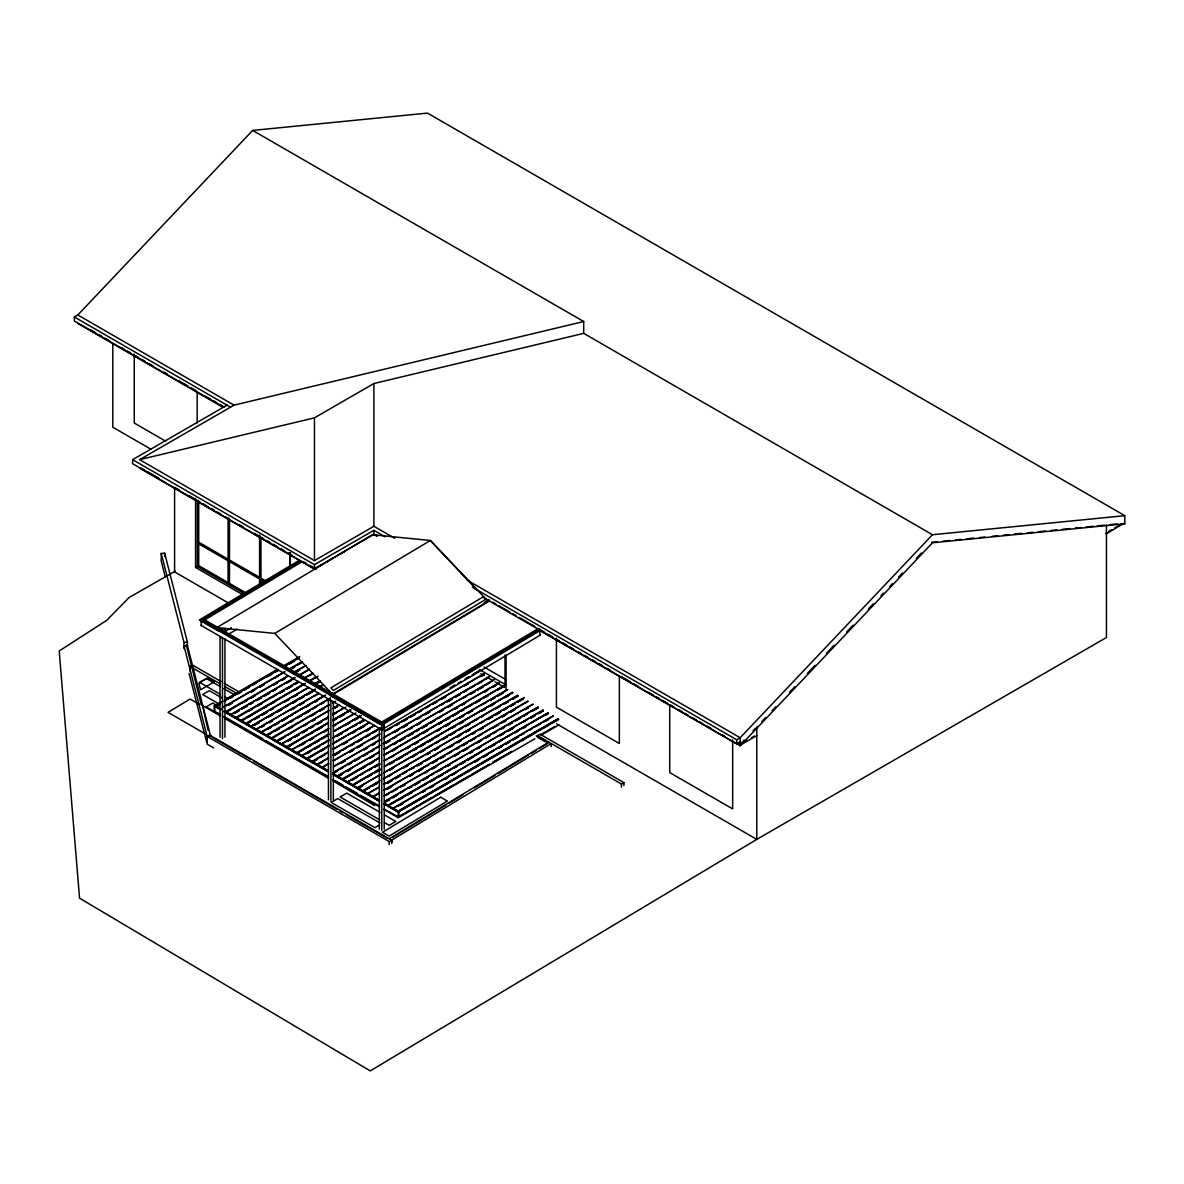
<?xml version="1.0" encoding="UTF-8"?>
<svg xmlns="http://www.w3.org/2000/svg" width="1184" height="1184" viewBox="0 0 1184 1184"><rect width="100%" height="100%" fill="white"/><g stroke="black" fill="none" stroke-linecap="round" stroke-linejoin="round"><path stroke-width="1.5" d="M383.69 729.24L384.208 723.483L382.284 721.766L537.862 628.793M201.413 625.626L200.88 620.475L202.804 618.758L384.208 723.483L384.208 728.323L382.373 727.79M200.88 625.315L382.284 730.054L381.766 724.904L383.69 723.187M223.865 407.355L74.34 321.027L74.34 316.986L77.833 314.974L252.666 130.418L427.498 113.102L1124.8 515.676L1124.8 523.757L932.489 542.805L740.163 745.816L539.845 630.569M1124.8 515.676L932.489 534.724L740.163 737.736L736.67 739.763L474.577 588.448M740.548 743.996L744.292 740.044M753.039 730.809L755.525 728.175M761.845 721.515L765.648 717.489M771.983 710.814L775.786 706.804M789.713 692.092L794.79 686.735M807.458 673.356L815.051 665.334M826.462 653.302L834.054 645.28M846.723 631.901L853.057 625.211M868.272 609.168L873.333 603.825M880.94 595.789L883.471 593.125M889.806 586.435L892.336 583.756M898.671 577.067L902.474 573.056M916.401 558.345L921.478 553.002M548.666 742.205L389.21 838.775L391.667 840.181L391.726 843.215L391.667 840.152L209.627 735.072L207.185 736.478L207.185 744.144L213.579 747.844M392.378 837.502L445.998 805.031M449.15 803.122L463.344 794.523M474.384 787.834L494.882 775.431M498.035 773.507L528.005 755.362M531.157 753.453L535.893 750.597M539.046 748.688L546.934 743.907M391.667 840.181L551.122 743.626L551.182 746.645M539.874 635.334L539.786 629.311L383.675 722.58M299.537 560.165L199.312 619.972L218.759 631.19L223.45 628.393M222.488 630.125L224.945 631.531L231.294 627.742M228.172 634.461L237.111 629.118M274.762 633.41L430.354 540.496L488.37 601.679L332.793 694.594L274.762 633.41L216.776 627.609L372.368 534.694L430.354 540.496L477.093 589.898L472.357 587.146M484.167 602.774L488.903 599.948L489.436 600.85M489.614 600.347L330.277 695.496L381.662 725.17L540.999 630.006L537.891 628.216M383.764 728.604L540.392 635.024M300.248 561.172L203.84 618.773L205.246 619.587L302.157 561.675L302.69 562.578M330.884 692.699L332.808 693.217M315.98 569.667L132.623 463.699L132.623 459.658L227.032 405.15M394.686 538.276L373.892 526.273L314.456 560.594L139.623 459.658L234.032 405.15L583.697 321.53L583.697 333.355L932.489 534.724M139.623 459.658L314.456 417.848L373.892 383.527L583.697 333.355M195.567 498.42L195.567 567.462L197.314 566.455L245.325 594.161M132.623 459.658L314.456 564.635L373.892 530.314L385.081 536.766M377.089 536.204L373.892 534.354L314.456 568.675L314.456 564.635M316.024 568.172L323.839 563.658M326.962 561.852L331.668 559.144M341.051 553.727L344.174 551.922M221.304 701.831L214.245 705.827L220.638 709.527M224.442 700.025L277.308 669.493M283.642 665.837L299.715 656.558M215.429 705.827L220.224 703.059M225.034 700.292L277.84 669.789L225.108 700.41M284.234 666.104L298.649 657.786M215.503 705.945L220.298 703.178M284.308 666.222L298.708 657.904M219.114 704.835L215.843 706.552L220.727 703.133M223.85 701.328L278.329 669.878M283.065 667.14L299.138 657.86M230.258 698.234L233.455 696.384M236.652 694.549L241.521 691.9M244.659 689.932L249.528 687.268M252.651 685.299L255.862 683.464M267.051 676.996L271.92 674.332M275.058 672.364L278.255 670.529M289.458 664.061L294.268 661.279M220.579 709.645L214.171 705.945L214.171 711.436L219.632 713.834M223.88 706.804L284.678 671.698M287.89 669.848L302.29 661.53M223.939 706.922L285.004 671.876M287.949 669.966L302.601 661.723M228.749 704.761L232.123 703.015M251.319 691.93L255.951 689.058M259.074 687.253L264.121 684.53M275.088 678.003L278.358 676.123M289.488 669.7L294.535 666.977M297.48 665.068L300.928 663.292M228.986 704.983L232.197 703.133M251.393 692.048L254.59 690.198M259.4 687.43L264.195 684.663M289.799 669.878L294.594 667.11M225.744 711.584L288.23 675.664M294.55 671.861L305.827 665.512M288.467 675.738L225.996 712.413M294.801 672.083L306.079 665.571M227.343 711.421L230.614 709.542M241.817 703.074L246.612 700.292M251.348 697.568L254.619 695.674M273.815 684.589L277.026 682.739M281.748 680.016L286.617 677.204M243.593 702.245L246.79 700.395M251.6 697.628L254.797 695.778M273.992 684.692L277.204 682.842M281.999 680.075L285.196 678.225M296.4 671.757L299.596 669.907M243.667 702.364L246.864 700.514M251.659 697.746L254.871 695.896M274.066 684.811L277.263 682.961M282.073 680.193L285.27 678.343M296.474 671.876L299.67 670.026M294.831 677.559L230.821 714.514L226.055 711.762M299.626 674.776L309.231 669.241M230.88 714.633L294.89 677.677M298.264 675.931L309.542 669.419M234.092 713.39L238.887 710.622M242.01 708.802L246.894 705.99M250.016 704.184L253.287 702.304M258.023 699.566L261.294 697.687M264.417 695.881L269.286 693.069M272.424 691.249L275.694 689.369M234.254 713.493L239.124 710.844M242.261 708.876L247.13 706.212M250.268 704.243L253.465 702.408M256.662 700.558L261.531 697.909M264.668 695.94L269.538 693.291M272.66 691.308L275.872 689.473M287.076 683.005L291.871 680.223M298.368 681.525L235.882 717.43L231.132 714.692M304.702 677.707L312.768 673.208M298.605 681.584L236.134 718.259M304.939 677.929L313.005 673.267M250.283 709.882L253.554 708.002M256.691 706.197L261.56 703.385M272.69 696.947L275.961 695.067M279.158 693.217L283.968 690.45M287.09 688.644L291.96 685.832M295.097 684.012L298.368 682.132M309.572 675.664L312.768 673.814M287.342 688.703L292.137 685.921M295.334 684.086L298.546 682.236M287.401 688.822L292.211 686.054M304.969 683.405L240.959 720.36L236.193 717.622M308.166 681.555L316.172 676.937M305.028 683.523L241.018 721.086M308.24 681.673L316.232 677.056M241.196 721.189L305.28 683.582M308.417 681.777L318.082 676.197M248.951 716.512L252.222 714.618M271.432 703.533L274.629 701.683M295.364 689.724L298.56 687.874M249.202 716.572L252.473 714.84M263.603 708.254L266.874 706.522M271.61 703.636L274.88 701.905M294.002 690.701L297.273 688.97M241.27 720.538L246.02 723.291L308.506 687.386M314.84 683.568L319.71 680.918M246.272 723.513L308.743 687.445M315.077 683.79L319.946 680.978M247.619 723.128L250.89 721.248M255.626 718.51L258.896 716.631M262.034 714.825L266.903 712.013M270.026 710.193L273.297 708.313M284.5 701.846L289.296 699.078M292.507 697.228L297.302 694.446M316.513 683.36L319.71 681.525M247.87 723.187L251.067 721.352M254.264 719.502L259.074 716.72M262.271 714.884L267.066 712.102M270.278 710.267L273.474 708.417M284.678 701.949L289.473 699.167M294.283 696.399L297.48 694.549M316.676 683.464L319.887 681.614M254.338 719.62L259.148 716.853M262.345 715.003L267.14 712.235M294.342 696.518L297.554 694.668M316.75 683.582L319.946 681.747M315.107 689.266L251.097 726.221L246.346 723.468M251.171 726.34L315.181 689.384M251.334 726.443L315.418 689.443M318.555 687.638L323.424 684.826M254.294 725.141L259.163 722.329M270.292 715.891L273.563 714.011M276.775 712.161L281.57 709.394M284.708 707.588L287.904 705.738M292.7 702.97L295.97 701.076M300.706 698.338L303.977 696.458M307.1 694.653L311.969 691.841M254.545 725.2L259.414 722.551M268.946 716.882L272.216 715.151M276.938 712.265L281.822 709.616M292.951 703.03L296.148 701.18M299.345 699.33L304.214 696.68M307.352 694.712L312.221 692.063M318.644 693.232L256.158 729.152L251.408 726.399M256.41 729.374L318.896 693.291M264.417 725.348L261.205 727.198L264.476 725.481M268.96 722.521L272.409 720.73M291.442 709.542L296.178 706.818M299.374 704.968L304.421 702.26M315.373 695.733L318.644 693.839M269.286 722.699L272.483 720.849M291.678 709.764L294.89 707.914M299.685 705.146L304.48 702.378M323.646 696.044L261.235 732.067L256.484 729.329M261.309 732.186L325.319 695.23M261.486 732.289L325.556 695.304M267.643 729.137L270.914 727.257M282.103 720.79L286.913 718.022M290.11 716.172L293.306 714.322M314.041 702.349L317.312 700.469M267.88 729.211L271.077 727.361M274.288 725.511L279.158 722.862M282.28 720.893L287.09 718.111M306.286 707.026L309.557 705.309M314.293 702.408L317.564 700.691M330.321 698.042L266.311 734.998L261.546 732.26M330.38 698.16L266.548 735.826L271.18 732.955M274.303 731.15L279.35 728.441M282.31 726.532L285.507 724.682M290.317 721.914L293.75 720.124L290.628 722.092M296.784 718.17L301.757 715.506L297.021 718.392M304.717 713.597L309.764 710.888M312.709 708.979L316.158 707.188M320.79 704.317L323.987 702.467M327.184 700.617L330.38 698.767M266.622 735.945L269.819 734.095M274.629 731.327L279.424 728.56M305.028 713.774L309.823 711.007M266.622 735.175L271.373 737.928L329.048 704.791M329.3 704.85L271.624 738.757M332.497 703L335.694 701.15M289.044 728.486L293.78 725.762M312.976 714.677L316.246 712.783M319.384 710.977L324.253 708.165M289.222 728.589L292.418 726.739M311.629 715.654L314.826 713.804M319.621 711.036L324.431 708.269M289.296 728.708L292.492 726.858M311.703 715.772L314.9 713.937M319.695 711.155L324.505 708.387M334.051 707.588L338.861 704.82M332.526 708.639L339.172 704.998M279.646 739.778L284.515 736.966M287.712 735.116L290.924 733.266M311.658 721.293L314.929 719.413M334.125 708.313L337.322 706.478M279.898 739.837L284.767 737.188M303.888 725.97L307.159 724.253M311.895 721.352L315.166 719.635M334.302 708.417L337.573 706.7M327.998 717.104L281.511 743.774L276.686 741.687M332.719 714.218L343.996 707.869M281.762 743.996L328.234 717.164M332.97 714.44L345.846 707.011M287.919 740.858L291.19 738.964M294.387 737.114L299.182 734.346M302.32 732.541L307.189 729.729M310.326 727.923L313.597 726.029M318.392 723.261L321.589 721.411M324.786 719.561L327.998 717.711M332.719 714.988L335.99 713.094M288.156 740.918L291.368 739.068M294.564 737.218L299.36 734.45M302.571 732.6L307.366 729.832M310.563 727.982L313.76 726.132M316.972 724.282L321.767 721.515M324.964 719.665L328.175 717.815M288.23 741.036L291.427 739.186M294.638 737.336L299.434 734.568M302.63 732.718L307.44 729.951M317.031 724.401L321.841 721.633M328.19 722.684L286.587 746.704L281.836 743.966M333 719.916L350.597 709.749M328.264 722.802L286.661 747.43L291.456 744.662M333.059 720.035L350.671 709.867M328.501 722.862L286.824 747.533L290.095 745.802M333.237 720.138L349.31 710.859M310.593 733.621L313.864 731.727M316.986 729.921L321.856 727.109M333 720.686L336.271 718.792M339.468 716.942L344.263 714.174M347.4 712.368L350.671 710.474M309.231 734.598L312.502 732.881M317.238 729.98L322.107 727.331M333.237 720.745L336.434 718.895M339.645 717.045L344.514 714.396M328.53 728.5L291.664 749.635L286.898 746.897M333.266 725.614L354.134 713.73M328.782 728.574L291.9 749.857L296.725 752.565L328.738 734.08M333.503 725.836L355.91 712.901M299.73 745.742L304.525 742.975M309.261 740.237L312.532 738.357M333.266 726.384L336.463 724.534M312.709 738.446L309.498 740.296L312.768 738.579M327.11 730.143L323.913 731.978L327.184 730.262M333.533 731.312L360.735 715.61M328.797 734.198L296.799 753.29M333.607 731.431L360.809 715.728M329.048 734.272L296.977 753.394M333.77 731.534L361.046 715.787M299.922 751.485L303.193 749.59M307.929 746.867L311.2 744.973M315.995 742.205L319.206 740.355M322.329 738.55L327.198 735.738M344.81 725.57L349.606 722.802M354.342 720.064L357.612 718.185M308.166 746.926L311.377 745.076M314.574 743.226L319.443 740.577M322.581 738.609L327.376 735.841M346.572 724.756L349.842 723.024M354.578 720.124L357.849 718.407M329.078 739.911L301.802 755.496L297.036 752.743M333.799 737.01L364.272 719.576M329.315 739.97L302.038 755.718L306.937 759.136M332.512 738.12L364.524 719.635M306.671 753.438L311.466 750.671M314.604 748.865L319.65 746.157M322.596 744.248L325.807 742.398M337.07 735.886L342.043 733.222M345.003 731.312L348.274 729.418M353.01 726.695L356.443 724.904M359.655 723.054L364.45 720.286M306.908 753.66L310.119 751.825M314.914 749.043L319.71 746.275M337.322 736.108L342.117 733.34M359.714 723.172L364.524 720.405M334.066 742.708L369.275 722.388L332.541 743.759M307.115 759.24L327.983 746.586M332.719 743.863L369.586 722.566M351.737 733.281L356.547 730.498M359.67 728.693L364.539 725.881M321.515 750.922L324.786 749.206M351.914 733.37L355.185 731.653M359.921 728.752L364.79 726.103M327.938 752.106L311.94 761.342L307.189 758.604M332.734 749.339L374.351 725.318M328.249 752.284L312.176 762.17M332.808 749.457L374.662 725.496M312.014 762.067L316.986 759.403M319.932 757.494L324.978 754.785M342.413 744.514L347.386 741.85M366.596 730.765L369.793 728.915M312.25 762.289L317.046 759.521M344.263 743.818L347.46 741.968M366.655 730.883L369.867 729.033M328.279 757.923L317.001 764.272L312.25 761.519M333.015 755.037L381.085 727.435M465.904 678.476L469.101 676.626M472.298 674.776L478.706 671.076M317.253 765.101L328.53 757.982M333.252 755.259L381.337 727.494M450.068 687.815L454.937 685.003M458.075 683.198L461.346 681.303M464.468 679.498L469.338 676.686M472.475 674.88L478.943 671.136M320.213 763.192L323.41 761.342M334.613 754.874L339.482 752.062M342.605 750.256L345.876 748.362M350.612 745.639L353.883 743.744M358.619 741.021L361.89 739.127M365.012 737.321L369.882 734.509M373.019 732.704L376.29 730.809M350.864 745.698L354.06 743.848M357.257 741.998L362.052 739.23L357.331 742.116M365.264 737.38L370.059 734.613M373.256 732.763L376.468 730.913M379.324 829.17L379.324 728.944L381.766 730.35L384.208 728.944L384.208 829.17M328.471 763.502L322.078 767.202L317.327 764.45M333.281 760.735L379.679 733.932M384.489 731.164L483.708 673.888M328.797 763.68L322.152 767.928M333.355 760.853L380.005 734.124M384.563 731.283L484.019 674.066M349.354 752.225L354.149 749.442M357.287 747.637L362.156 744.825M373.286 738.402L376.556 736.507M387.686 730.084L390.883 728.234M395.693 725.466L398.964 723.572M403.685 720.849L406.956 718.954M410.093 717.149L414.962 714.337M418.085 712.531L421.356 710.637M426.166 707.869L429.363 706.019M432.56 704.169L437.37 701.402M440.492 699.596L445.362 696.784M464.572 685.699L467.769 683.849M480.497 676.493L483.768 674.614M349.532 752.314L352.802 750.597M357.524 747.696L362.393 745.047M371.924 739.378L375.195 737.662M395.93 725.526L399.2 723.794M402.338 721.826L407.207 719.176M410.33 717.208L415.199 714.559M418.337 712.59L421.534 710.74M432.737 704.273L437.532 701.505M442.342 698.738L445.613 697.006M464.75 685.802L468.02 684.071M480.748 676.567L484.019 674.836M333.548 766.433L380.02 739.763M384.756 736.862L488.844 676.937M333.799 766.655L380.271 739.822M383.468 737.972L489.081 676.996M339.956 763.502L344.825 760.69M371.954 745.017L375.224 743.138M394.435 732.052L399.156 729.314M402.353 727.464L407.222 724.652M418.366 718.229L421.637 716.35M424.834 714.5L429.629 711.717M440.759 705.294L444.03 703.414M448.766 700.676L452.036 698.782M455.174 696.976L460.043 694.164M463.166 692.359L466.437 690.479M471.173 687.741L474.444 685.847M485.573 679.424L488.844 677.544M341.791 762.644L344.988 760.794M364.198 749.709L367.395 747.859M372.205 745.091L375.402 743.241M397.809 730.306L394.598 732.156L397.868 730.424M402.604 727.524L407.4 724.756M420.202 717.371L417.005 719.221L420.276 717.489M425.012 714.588L429.807 711.821M447.404 701.668L452.214 698.886M463.418 692.418L466.614 690.568M477.818 684.1L482.613 681.333M341.865 762.762L345.062 760.912M364.272 749.827L367.469 747.977M372.264 745.21L375.476 743.36M402.678 727.657L407.474 724.874M425.071 714.722L429.881 711.939M447.478 701.786L452.288 699.004M333.814 772.131L380.227 745.343M383.424 743.493L493.846 679.734M378.939 746.438L332.526 773.241L337.292 775.979L378.969 752.077M383.498 743.611L494.157 679.927M333.814 772.9L337.085 771.006M340.222 769.2L343.493 767.306M348.214 764.583L351.485 762.688M354.697 760.838L359.492 758.071M362.615 756.265L367.499 753.453M370.622 751.648L373.892 749.753M385.096 743.286L389.891 740.518M393.103 738.668L396.3 736.818M417.034 724.86L420.305 722.965M439.501 711.88L442.698 710.03M447.434 707.307L452.303 704.495M463.432 698.057L466.644 696.207M469.915 694.327L474.71 691.56M477.833 689.739L482.717 686.927M485.84 685.122L489.11 683.242M334.066 772.96L337.262 771.11M348.466 764.642L351.663 762.792M354.86 760.942L359.744 758.293M362.866 756.324L367.662 753.557M370.873 751.707L374.07 749.857M385.274 743.389L390.143 740.74M409.279 729.536L412.55 727.805M417.271 724.919L420.542 723.187M439.678 711.984L442.949 710.252M447.685 707.366L452.48 704.584M470.078 694.431L474.947 691.782M478.084 689.813L482.954 687.149M383.69 749.191L498.982 682.783M337.529 776.201L379.206 752.136M383.942 749.413L499.234 682.842M346.882 771.198L351.766 768.386M370.888 757.346L374.159 755.451L369.541 758.322M385.288 749.028L388.5 747.178M393.295 744.41L396.566 742.516M399.763 740.681L404.573 737.898M407.696 736.093L412.565 733.281M415.702 731.475L418.973 729.581M423.768 726.813L426.965 724.963M430.177 723.128L434.972 720.346M438.11 718.54L441.38 716.66M462.1 704.687L465.371 702.793L462.352 704.746M492.514 687.134L497.384 684.322M339.127 775.89L342.339 774.04M347.134 771.258L350.331 769.422M393.547 744.47L396.744 742.62M399.94 740.77L404.736 738.002M407.947 736.152L412.742 733.384M415.939 731.534L419.151 729.684M422.348 727.834L427.143 725.067M430.34 723.217L435.15 720.449M454.345 709.364L457.557 707.514M484.759 691.811L487.956 689.961L484.818 691.93M339.201 776.008L342.398 774.158M347.208 771.391L350.405 769.541M369.6 758.456L372.812 756.606M393.606 744.588L396.818 742.738M400.014 740.903L404.81 738.12M408.006 736.27L412.816 733.503M422.422 727.968L427.217 725.185M454.419 709.482L457.616 707.632M462.426 704.865L465.623 703.015M379.161 757.656L342.354 778.909L337.603 776.156M383.971 754.889L505.583 684.663M379.235 757.775L342.428 779.634M384.03 755.007L505.657 684.796M379.472 757.834L342.605 779.738M384.208 755.111L504.295 685.773M361.623 768.549L364.835 766.699M369.556 763.961L372.827 762.082M392.037 750.996L396.832 748.229M415.969 737.173L419.24 735.294M422.362 733.473L427.246 730.661M438.376 724.238L441.647 722.358M444.844 720.508L449.639 717.726M452.776 715.92L457.646 713.108M460.768 711.303L464.039 709.423M468.775 706.685L472.046 704.806M475.243 702.956L480.053 700.173M483.176 698.368L488.045 695.556M361.801 768.653L365.072 766.921M369.808 764.035L373.078 762.304M392.215 751.1L395.486 749.368M414.607 738.165L417.878 736.433M422.614 733.547L427.483 730.883M438.613 724.297L441.824 722.447M445.021 720.612L449.89 717.948M453.013 715.98L457.897 713.33M461.02 711.362L464.217 709.512M475.42 703.044L480.23 700.277M485.026 697.509L488.296 695.778M497.828 690.124L502.623 687.342M379.502 763.473L347.43 781.84L342.679 779.087M384.238 760.587L507.522 689.562M347.667 782.062L379.753 763.532M384.474 760.809L507.773 689.621M352.299 779.782L357.272 777.118M360.232 775.209L363.68 773.418M368.224 770.592L371.672 768.801M374.884 766.951L379.679 764.183M390.705 757.612L393.902 755.762M405.106 749.294L410.078 746.63L406.956 748.599M414.637 743.804L418.085 742.013M437.118 730.824L440.492 729.078M445.036 726.251L450.083 723.528M459.688 717.992L464.32 715.121M467.443 713.316L472.49 710.592M483.442 704.066L486.713 702.186M490.087 700.44L494.897 697.657M497.857 695.763L502.889 693.04M352.536 780.004L357.346 777.237M374.943 767.084L379.753 764.302M414.948 743.981L418.159 742.131M437.355 731.046L440.552 729.196M445.362 726.428L448.558 724.578M459.762 718.111L462.959 716.261M467.754 713.493L472.564 710.726M490.161 700.558L494.971 697.79M498.168 695.94L502.963 693.173M379.709 769.052L352.492 784.755L347.741 782.017M384.504 766.285L512.524 692.374M379.768 769.171L352.566 785.495M384.578 766.403L512.598 692.492M352.743 785.584L380.02 769.23M384.741 766.507L512.835 692.551M366.966 777.178L371.776 774.395M374.899 772.59L379.768 769.778M390.898 763.354L394.168 761.46M397.38 759.625L402.175 756.842M405.313 755.037L408.584 753.157M413.305 750.419L416.576 748.54M421.386 745.757L424.582 743.907M427.705 742.102L432.574 739.29M435.712 737.484L438.983 735.604M459.718 723.631L462.988 721.737M482.184 710.652L485.381 708.802M490.117 706.078L494.986 703.266M506.116 696.828L509.327 694.993M367.144 777.281L371.939 774.499M375.15 772.649L380.02 770M389.551 764.346L394.42 761.682M397.543 759.714L402.427 757.064M413.556 750.478L416.753 748.628M419.95 746.778L424.819 744.129M427.957 742.161L432.752 739.393M451.962 728.308L455.233 726.576M459.954 723.69L463.225 721.959M482.362 710.755L485.632 709.024M490.368 706.138L493.639 704.406M504.769 697.82L508.04 696.088M352.817 784.948L357.568 787.686L379.975 774.75M384.77 771.983L517.586 695.304M357.642 787.804L380.212 774.972M383.424 773.122L517.911 695.482M359.24 787.493L362.615 785.747M389.566 769.985L394.45 767.173M412.047 757.005L416.842 754.238M419.98 752.417L425.026 749.709M427.972 747.8L431.183 745.95M435.978 743.182L439.427 741.391M442.446 739.452L447.434 736.774L442.698 739.674M450.379 734.864L455.426 732.156L450.69 735.057M458.386 730.247L461.834 728.471M472.86 721.9L477.833 719.221M480.793 717.312L484.064 715.432M495.43 709.068L500.24 706.286M503.259 704.347L508.232 701.668M512.79 698.841L517.837 696.133M359.477 787.715L362.689 785.865M389.891 770.162L393.088 768.312M412.284 757.227L415.495 755.377M420.29 752.61L425.086 749.827M505.109 703.636L508.306 701.786M513.101 699.019L517.911 696.251M380.242 780.448L362.644 790.616L357.879 787.863M383.438 778.598L522.736 698.353M362.881 791.445L378.954 781.558M383.69 778.82L524.512 697.524M365.841 789.536L369.112 787.641M372.309 785.806L377.104 783.024M388.308 776.556L391.519 774.706M402.708 768.238L407.518 765.471M434.646 749.812L439.456 747.03M458.652 735.945L461.923 734.065M465.06 732.26L469.93 729.448M481.059 723.01L484.33 721.13M487.527 719.28L492.322 716.512M495.46 714.707L500.329 711.895M503.466 710.074L506.737 708.195M511.458 705.457L514.729 703.577M517.926 701.727L522.736 698.96M366.078 789.595L369.29 787.745M372.486 785.895L377.282 783.127M404.484 767.424L407.696 765.574M426.891 754.489L430.088 752.639M434.898 749.872L438.095 748.022M457.29 736.936L460.502 735.086M465.297 732.319L470.092 729.536M487.704 719.384L492.5 716.601M495.696 714.766L500.506 711.984M503.703 710.148L506.9 708.298M510.112 706.448L514.907 703.681M372.56 786.028L377.356 783.246M404.558 767.543L407.755 765.693M426.965 754.608L430.162 752.758M434.957 749.99L438.169 748.14M457.364 737.055L460.561 735.205M465.371 732.437L470.166 729.67M487.778 719.502L492.574 716.734M495.77 714.884L500.58 712.117M510.171 706.567L514.981 703.799M378.91 787.079L367.706 793.546L362.955 790.794M383.705 784.311L527.738 701.15M367.78 793.665L379.22 787.256M383.779 784.43L528.049 701.342M387.153 783.29L391.963 780.508M394.908 778.598L399.955 775.89M402.915 773.981L406.186 772.101M410.922 769.363L414.356 767.572M417.567 765.737L422.362 762.955M425.322 761.046L430.369 758.337M433.314 756.428L436.585 754.548M447.789 748.081L452.762 745.402M457.32 742.575L460.768 740.784M471.972 734.317L475.169 732.467M479.801 729.596L483.176 727.849M502.371 716.764L506.93 713.937M510.126 712.087L515.173 709.379M387.227 783.408L392.022 780.641M395.234 778.791L400.029 776.008M417.626 765.856L422.436 763.073M449.639 747.37L452.836 745.52M457.631 742.753L460.842 740.903M472.046 734.435L475.243 732.585M480.038 729.818L483.235 727.968M502.445 716.882L505.642 715.032M510.452 712.265L515.247 709.497M379.25 792.895L372.782 796.477L368.017 793.724M383.986 790.009L532.874 704.199M379.487 792.954L373.019 797.291M384.223 790.231L533.111 704.258M387.183 788.929L392.052 786.117M409.649 775.949L414.459 773.182M417.582 771.361L422.451 768.549M425.589 766.744L428.786 764.908M433.581 762.126L436.852 760.246M440.063 758.396L444.858 755.629M447.996 753.808L451.267 751.929M455.988 749.191L459.259 747.311M463.995 744.573L467.266 742.694M470.388 740.873L475.258 738.061M478.395 736.256L481.666 734.376M492.87 727.908L497.665 725.141M500.862 723.291L505.672 720.508M524.867 709.423L528.079 707.573M387.42 788.988L390.631 787.138M409.827 776.053L413.024 774.203M417.834 771.435L422.629 768.653M432.234 763.118L437.029 760.335M440.226 758.5L445.036 755.718M456.24 749.25L459.436 747.415M462.633 745.565L467.443 742.782M470.64 740.947L475.435 738.165M493.047 728.012L497.842 725.23M502.638 722.462L505.849 720.612M525.045 709.527L528.242 707.677M387.494 789.106L390.69 787.256M409.901 776.171L413.098 774.321M417.893 771.554L422.703 768.771M432.308 763.236L437.103 760.468M440.3 758.618L445.11 755.851M462.707 745.683L467.502 742.916M502.712 722.58L505.908 720.73M525.119 709.645L528.316 707.795M384.252 795.707L537.876 707.011M384.326 795.826L538.187 707.188M385.925 795.5L389.122 793.65M400.325 787.197L405.12 784.415M432.264 768.756L437.059 765.974M454.73 755.777L459.525 753.009M462.663 751.204L467.532 748.392M478.662 741.954L481.932 740.074M485.129 738.224L489.939 735.456M493.062 733.651L496.274 731.801M501.069 729.018L504.34 727.139M509.076 724.401L512.332 722.521M515.469 720.716L520.338 717.904M523.476 716.083L526.747 714.204M531.542 711.436L537.936 707.736M392.496 791.904L397.291 789.136M402.101 786.368L405.372 784.637M424.494 773.433L427.764 771.702M432.5 768.816L435.771 767.084M454.908 755.88L458.178 754.149M462.9 751.263L467.784 748.614M477.315 742.945L480.586 741.214M485.307 738.328L490.176 735.678M501.306 729.092L504.576 727.361M507.714 725.392L512.583 722.743M515.721 720.775L520.59 718.126M523.713 716.157L526.91 714.307M533.318 710.607L538.187 707.958M384.519 801.405L543.012 710.06M384.77 801.627L543.264 710.119M386.117 801.242L389.388 799.363M392.526 797.542L397.395 794.73M400.518 792.925L403.788 791.045M408.524 788.307L411.795 786.428M414.992 784.578L419.787 781.795M422.925 779.99L427.794 777.178M430.932 775.372L434.202 773.492M445.391 767.025L450.201 764.242M477.33 748.584L480.6 746.69M499.811 735.604L504.532 732.881M507.744 731.031L512.613 728.219M523.742 721.796L527.013 719.902M530.21 718.052L535.005 715.284M538.143 713.478L543.012 710.666M384.77 802.234L389.566 799.452M392.762 797.616L397.572 794.834M408.761 788.366L411.973 786.516M415.17 784.681L419.965 781.899L415.244 784.8M423.176 780.049L427.972 777.281M437.577 771.746L442.372 768.964M447.167 766.196L450.379 764.346M469.574 753.261L472.771 751.411L469.648 753.379M512.79 728.323L507.98 731.09L512.85 728.441M530.388 718.155L535.183 715.388M538.38 713.538L543.19 710.77M384.83 802.352L389.64 799.585M392.836 797.735L397.632 794.952M424.834 779.25L428.046 777.4M447.241 766.314L450.438 764.464M530.462 718.274L535.257 715.506M538.454 713.656L543.264 710.888M548.014 712.857L387.982 805.253L384.815 803.418M548.088 712.99L388.056 805.978M548.325 713.049L388.234 805.475L393.31 809.012M407.266 794.893L412.062 792.126M423.191 785.688L426.388 783.852M431.198 781.07L434.469 779.19M437.592 777.385L442.461 774.573M445.598 772.752L448.869 770.873M453.605 768.135L456.876 766.255M460.073 764.405L464.868 761.638M468.006 759.817L472.875 757.005M475.998 755.2L479.268 753.32M490.472 746.852L495.282 744.085M498.479 742.235L501.676 740.385M522.41 728.412L525.681 726.517M399.437 799.614L402.708 797.883M407.429 794.997L412.239 792.214M429.836 782.062L434.706 779.412M437.843 777.444L442.712 774.795M453.842 768.194L457.039 766.359M460.25 764.509L465.12 761.86M468.242 759.891L473.052 757.109M490.65 746.956L495.519 744.307M514.655 733.088L517.926 731.372M522.647 728.471L525.918 726.739M545.054 715.536L548.325 713.819M393.058 808.184L553.15 715.906M553.402 715.965L393.31 808.406L398.135 811.099L558.152 718.718M397.928 806.141L402.9 803.462M421.933 792.274L425.308 790.527M429.866 787.7L434.735 784.888M444.518 779.442L447.715 777.592M452.332 774.721L457.142 771.953M474.917 761.889L479.712 759.122M482.672 757.212L487.719 754.504M490.679 752.595L493.876 750.745M498.671 747.962L502.12 746.186M505.316 744.336L510.126 741.569M513.072 739.66L518.118 736.936M521.078 735.042L524.527 733.251M529.144 730.38L532.356 728.53M535.553 726.68L540.526 724.016M543.486 722.107L548.532 719.384L545.395 721.352M399.778 805.431L402.974 803.581M422.185 792.496L425.382 790.646M430.177 787.878L433.374 786.028M444.577 779.56L447.789 777.71M452.584 774.943L455.781 773.093M474.991 762.008L478.188 760.158M482.983 757.39L487.793 754.622M498.997 748.155L502.194 746.305M505.39 744.455L510.186 741.687M513.397 739.837L518.192 737.07M558.226 718.836L398.194 811.839M398.194 811.425L558.286 718.999M398.135 811.869L401.406 809.989M406.127 807.251L409.398 805.372M412.594 803.522L417.404 800.739M420.527 798.934L423.798 797.054M428.534 794.316L431.805 792.436M442.934 785.998L447.804 783.186M467.014 772.101L470.211 770.251M474.947 767.528L478.218 765.634M497.413 754.548L502.208 751.781M505.346 749.975L510.215 747.163M521.345 740.74L524.616 738.846M527.812 736.996L532.622 734.228M543.752 727.805L547.023 725.91M551.759 723.187L558.226 719.443M558.818 719.31L398.268 812.076L383.868 803.758L398.194 812.194L398.194 817.685M378.85 825.366L374.869 827.66L331.12 802.412L337.766 798.578L379.946 822.924M398.194 816.916L403.004 814.148M406.201 812.298L409.398 810.448M412.594 808.598L417.404 805.83M420.601 803.98L431.805 797.513M435.002 795.678L454.212 784.578M457.409 782.742L468.612 776.275M471.809 774.425L489.406 764.257M492.618 762.407L511.814 751.322M540.614 734.687L555.03 726.384M398.268 817.034L489.48 764.376M492.677 762.526L510.289 752.373M534.887 738.772L398.268 817.73L383.794 809.368M541.221 735.116L558.892 724.919M207.156 736.463L210.589 736.167L187.501 645.931L184.082 646.227L207.156 736.463L389.21 841.572L391.667 840.152M623.909 782.624L539.993 734.169L537.536 735.59L621.452 784.045L623.909 782.624L623.909 785.688M484.167 598.024L736.67 743.804L740.163 741.776M742.309 742.96L746.852 740.355M751.381 737.736L754.4 735.989M1108.594 531.498L1111.613 529.751M1114.632 528.005L1122.18 523.654M740.888 744.795L756.783 735.619M175.232 571.162L129.13 597.476L106.752 620.327L59.2 650.978L79.55 898.168L370.237 1070.898L756.783 839.382L1106.448 637.51L1106.448 524.986M931.616 542.302L937.136 541.754M942.656 541.206L950.012 540.481M955.532 539.934L961.053 539.386M966.573 538.838L973.944 538.098M979.464 537.566L984.984 537.018M992.34 536.278L997.86 535.73M1003.381 535.183L1008.901 534.635M1014.422 534.102L1021.792 533.362M1027.312 532.815L1032.833 532.267M1038.353 531.72L1045.709 530.994M1051.229 530.447L1056.75 529.899M1062.27 529.352L1069.64 528.626M1075.161 528.079L1080.681 527.531M1086.202 526.984L1093.557 526.258M1097.242 525.888L1104.598 525.163M1109.941 524.63L1116.926 523.935M165.331 577.156L161.231 561.142L161.231 553.461L164.65 553.18L187.412 642.142L187.412 646.745M161.231 553.461L183.979 642.438L187.412 642.142M374.943 535.36L377.4 535.597M1124.8 523.757L1123.927 523.254L1106.448 533.747L1105.575 533.244M252.666 130.418L583.697 321.53M77.833 314.974L234.032 405.15M74.34 316.986L230.54 407.178M90.739 329.892L95.519 332.66M98.716 334.495L101.898 336.33M105.08 338.18L109.875 340.933M121.02 347.371L124.216 349.221M127.398 351.056L130.58 352.891M135.376 355.659L138.558 357.494M141.74 359.344L144.936 361.179M149.717 363.947L152.899 365.782M164.058 372.22L167.24 374.055M178.399 380.508L187.96 386.028M191.157 387.864L195.937 390.631M205.498 396.152L210.278 398.904M213.46 400.754L216.657 402.59M219.839 404.425L223.036 406.275M77.833 323.454L222.873 407.192M466.659 579.834L740.163 737.736L740.163 745.816M492.736 602.138L495.844 603.944M498.967 605.734L509.86 612.039M512.968 613.83L516.091 615.636M519.199 617.426L534.768 626.41M541.443 630.48L544.625 632.315M547.822 634.165L552.602 636.918M555.799 638.768L558.996 640.603M562.178 642.453L566.973 645.221M570.155 647.056L573.352 648.906M578.132 651.659L581.329 653.509M584.526 655.344L587.708 657.194M592.503 659.962L595.685 661.797M598.882 663.647L602.079 665.482M606.859 668.25L610.056 670.085M621.215 676.538L630.791 682.058M633.988 683.908L638.768 686.676M648.344 692.196L653.139 694.964M656.321 696.799L659.518 698.649M662.7 700.484L667.495 703.252M670.677 705.102L673.874 706.937M678.669 709.704L681.851 711.54M685.048 713.39L688.23 715.225M693.025 717.992L696.207 719.828M699.404 721.678L702.6 723.513M707.381 726.28L710.578 728.13M721.737 734.568L724.934 736.418M736.108 742.871L739.29 744.307M165.701 441.203L134.236 423.028L134.236 353.986M151.049 449.298L112.806 427.217L112.806 343.153M141.37 468.139L144.552 469.974M147.719 471.809L158.834 478.218M174.714 487.394L179.48 490.146M189.011 495.637L193.776 498.39M196.944 500.225L200.126 502.06M203.293 503.896L208.058 506.648M211.24 508.469L214.422 510.304M217.59 512.139L220.772 513.974M225.537 516.727L228.704 518.562M239.819 524.971L243.001 526.806M254.116 533.229L263.647 538.735M266.814 540.555L269.996 542.39M273.164 544.226L277.929 546.978M281.111 548.814L284.278 550.649M287.46 552.484L292.226 555.237M303.341 561.645L306.508 563.48M309.69 565.316L312.872 567.151M139.623 468.139L314.456 569.075M484.019 666.977L506.367 679.882M479.476 669.596L505.02 684.352L505.02 655.196M480.867 673.637L484.034 675.457M487.201 677.292L491.967 680.045M495.134 681.866L504.65 687.356M556.524 723.779L756.783 839.382L756.783 726.858M537.462 736.167L547.526 741.983M536.263 735.886L548.503 742.945M537.388 737.158L545.336 741.746M265.601 580.841L260.954 578.162L260.954 537.654M198.009 542.627L266.415 582.114M264.047 581.566L260.954 579.775L260.954 583.416M245.31 592.548L229.489 583.416L229.489 561.601L259.562 578.961L259.562 586.243M246.094 593.806L198.009 566.056L198.009 500.477M195.567 567.462L243.578 595.182M228.63 603.1L174.596 571.902L174.596 487.838M201.413 619.558L382.284 724.001M200.88 620.475L381.766 724.904M221.127 681.584L192.385 664.994L189.943 666.4L220.283 683.923M224.324 683.434L238.694 691.722M225.064 686.69L236.252 693.143M220.505 686.75L206.238 678.506L199.593 682.354L220.209 694.253M223.687 688.585L234.787 694.993M224.975 697.006L228.142 698.826M221.497 697.702L209.316 690.672L202.671 694.505L219.41 704.169M215.769 704.776L212.809 703.059L206.164 706.907L216.509 712.872M215.917 705.916L220.668 708.654M271.684 738.106L276.449 740.858L329.256 710.37L276.523 741.584M322.388 767.38L327.154 770.133M373.093 796.654L377.844 799.392M221.23 709.26L214.763 705.531L214.837 711.051M224.368 711.066L328.456 771.169M333.178 773.892L379.664 800.724M384.386 803.462L398.86 811.81L398.86 817.3L384.386 809.116M223.835 711.377L327.864 771.42M223.776 711.495L327.79 771.539M224.368 716.72L262.848 738.772M265.971 740.74L328.456 776.66M334.791 780.463L342.857 784.962M345.98 786.931L357.257 793.28M360.395 795.248L379.664 806.215M214.171 711.436L220.638 715.18M223.776 716.986L327.864 777.074M332.586 779.812L379.072 806.644M220.224 715.802L201.265 704.865L186.288 644.762M224.99 718.57L328.471 778.302M333.252 781.07L374.647 805.594M199.548 704.51L190.062 699.034L168.054 712.354L206.12 734.332M380.02 812.342L346.764 793.132L340.119 796.98L379.709 819.831M384.77 815.08L395.856 821.474L389.21 825.322L384.46 822.569M210.87 736.448L250.682 759.432M253.864 761.268L336.67 809.072M339.852 810.922L343.034 812.757M346.216 814.592L387.627 838.494M189.055 673.356L206.712 742.353M208.118 730.262L202.716 706.33M736.67 739.763L736.67 743.804M732.659 739.867L732.659 808.909L669.715 772.575L669.715 705.338M621.452 784.045L621.452 787.108M619.365 676.271L619.365 743.493L556.421 707.159L556.421 638.117M506.071 655.181L506.071 690.198M389.21 841.572L389.21 844.636M381.766 730.35L381.766 830.576M373.892 383.527L373.892 526.273M373.892 530.314L373.892 534.354M333.34 701.387L333.34 799.792M330.884 801.213L330.884 700.987L328.442 699.566L328.442 799.792M314.456 417.848L314.456 560.594M290.332 552.765L290.332 565.656M289.976 552.928L289.976 565.641M260.258 536.411L260.258 583.964M259.562 535.005L259.562 577.348L229.489 559.988L229.489 519.48M228.793 518.252L228.793 583.816M228.083 518.681L228.083 559.188L198.72 542.228L198.72 501.72M224.945 628.304L224.945 631.531M224.945 638.812L224.945 737.218M222.488 738.624L222.488 638.398L220.046 636.992L220.046 737.218M197.314 501.039L197.314 566.455M197.166 392.141L197.166 423.028M189.943 667.939L189.943 671.002M183.979 642.438L183.979 648.566M164.65 553.18L164.65 556.243M440.729 797.232L382.491 832.263L389.122 836.096L447.374 801.065L440.729 797.232M483.338 596.766L330.884 687.86L333.34 690.45L485.795 599.356L483.338 596.766M207.999 677.796L198.868 683.064L200.584 689.739L214.644 681.629L207.999 677.796M252.133 709.024L248.936 710.874L252.207 709.142M261.738 703.488L256.928 706.256L261.797 703.607M284.13 690.553L279.335 693.321L284.204 690.672M323.114 684.648L318.304 687.416L323.173 684.766M304.702 743.078L301.506 744.914L304.776 743.197M329.27 745.476L306.863 758.411L329.344 745.609M339.66 752.166L334.85 754.933L339.719 752.284M460.206 694.268L455.411 697.036L460.28 694.386M495.963 685.344L492.751 687.194L496.022 685.462M469.826 723.838L465.031 726.621L469.9 723.972M522.914 699.048L518.104 701.831L522.973 699.182M480.778 746.793L477.581 748.643L480.852 746.912M503.185 733.858L499.988 735.708L503.244 733.976M228.083 560.802L198.72 543.841L198.72 565.641L228.083 582.602L228.083 560.802M379.072 800.991L332.66 774.203L378.998 801.109"/></g></svg>
